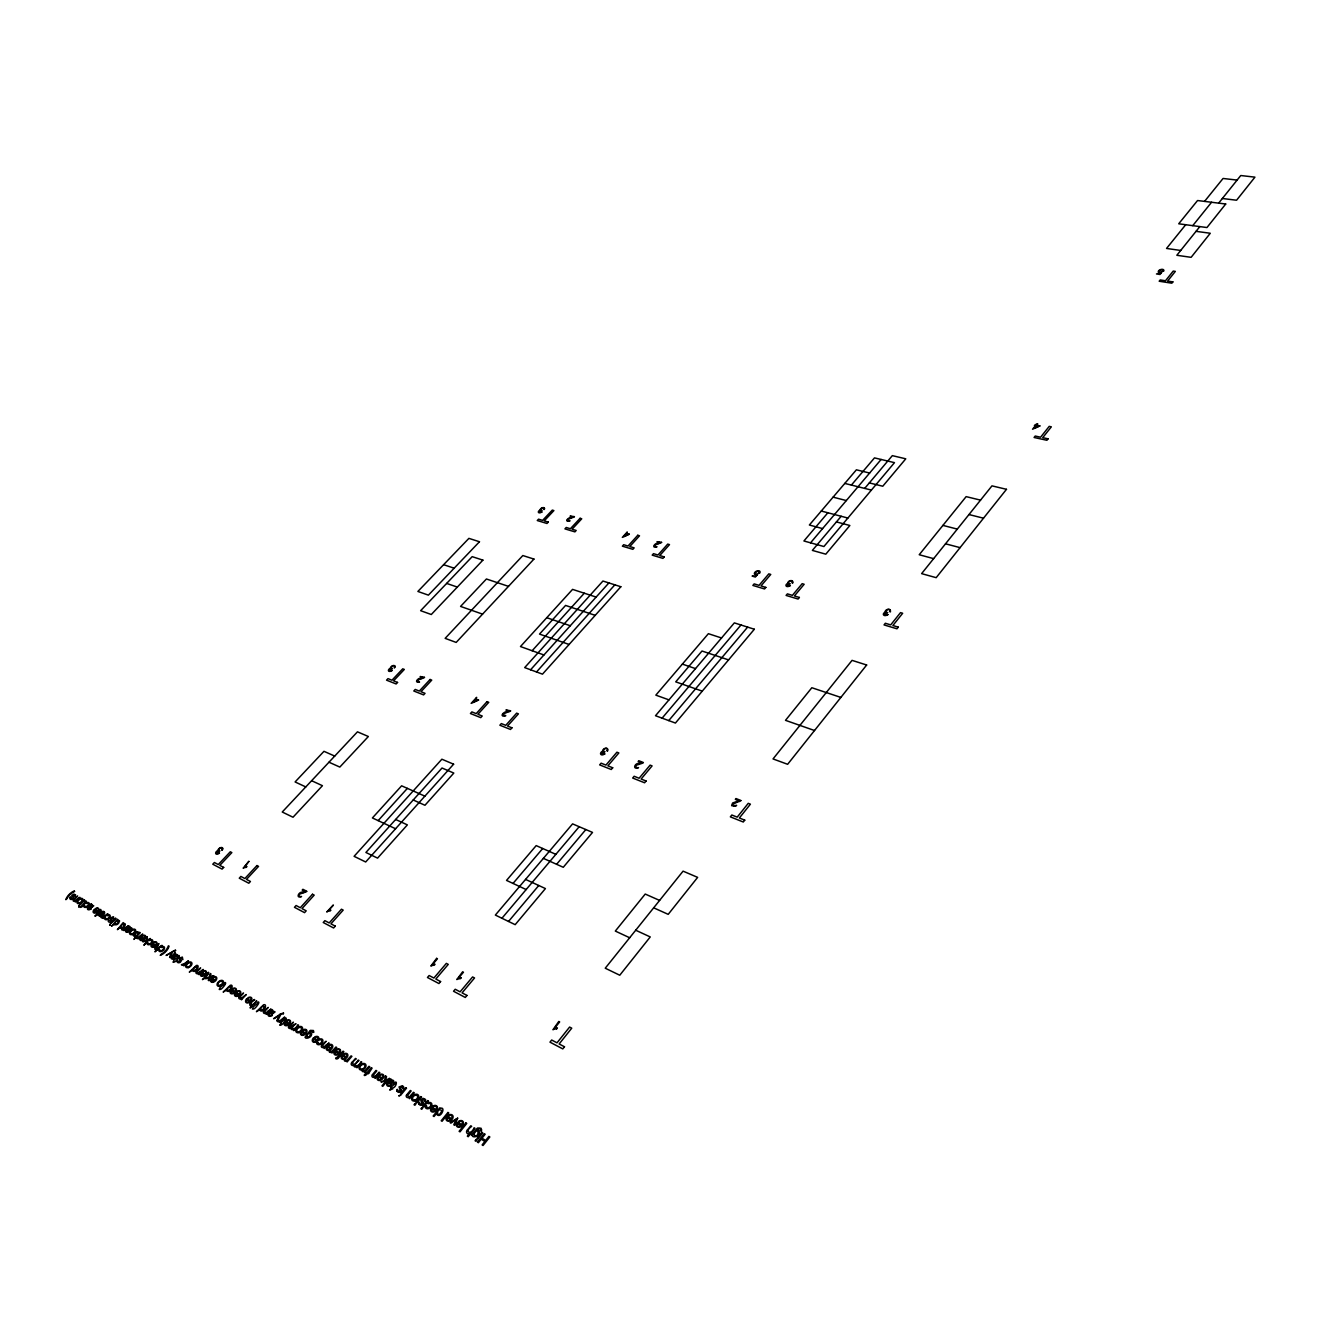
<?xml version="1.0" encoding="UTF-8"?>
<svg xmlns="http://www.w3.org/2000/svg" width="1321" height="1321" viewBox="0 0 1321 1321"><rect width="100%" height="100%" fill="white"/><g stroke="black" fill="none" stroke-linecap="round" stroke-linejoin="round"><path stroke-width="1.5" d="M289.712 1026.962L293.427 1022.157L289.431 1025.459M74.108 899.931L77.658 896.018L74.009 898.808A5.02 2.906 -38.3 0 0 73.497 899.386A2.345 1.354 -38.3 0 0 73.415 901.071A2.345 1.354 -38.3 0 0 75.413 900.905L75.314 902.012L79.887 897.322L76.8 899.535A2.625 1.519 -38.3 0 1 75.347 900.674M101.205 910.318L97.49 915.073L94.848 916.113L99.736 911.044M86.459 901.616L82.744 906.388L80.119 907.428L85.304 902.061M280.696 1014.693L277.559 1021.05L276.766 1020.588L279.425 1015.519L273.629 1018.739L280.102 1014.231M172.82 951.648L169.616 957.51L171.614 952.408L166.099 955.446L175.396 950.03M394.698 1082.642C398.083 1079.736 395.739 1088.24 392.816 1087.744L392.766 1088.867L389.662 1090.073L391.363 1088.042L390.554 1087.563L394.847 1083.88M284.659 1018.276C289.282 1016.163 282.43 1025.311 280.894 1025.063L279.689 1025.179L281.356 1023.28L280.613 1022.85L284.758 1019.416M257.347 1002.276C261.905 1000.113 255.003 1009.294 253.566 1008.947L252.377 1009.062L253.318 1006.784L257.43 1003.399M224.207 982.89C228.682 980.743 221.845 989.677 220.409 989.396L219.236 989.512L220.194 987.299L224.273 983.98M207.397 973.065L208.553 972.438M177.972 955.843C182.381 953.878 175.412 962.365 174.157 962.117L173.034 962.249L174.009 960.103L178.021 956.883M283.09 1014.264L283.602 1013.141M99.736 910.053L100.693 909.409M85.006 901.434L85.948 900.79M175.066 951.219L175.726 950.377M469.781 1133.154L467.353 1136.192L468.212 1136.704L474.982 1128.283L474.107 1127.771C471.597 1135.482 463.308 1132.279 471.663 1126.334L470.788 1125.822L467.684 1129.686M556.62 1028.811L557.379 1027.87A8.009 5.911 -36.5 0 0 554.671 1028.134L559.658 1021.926L558.783 1021.463L552.954 1029.736A6.489 4.789 -36.5 0 1 556.587 1028.91M1199.831 226.601L1176.829 255.283L1191.129 257.331L1210.284 233.256L1196.033 231.34M1218.639 203.137L1240.766 175.528L1254.95 177.146L1236.572 200.231L1222.354 198.497M1192.747 225.66L1211.572 202.262M1185.713 224.719L1166.542 248.447L1180.693 250.462M1204.554 201.386L1223.064 178.467L1237.117 180.085M409.361 1097.388L409.411 1098.659L414.266 1092.797L413.44 1092.302L410.798 1095.505M508.535 921.447L538.77 885.499M556.603 864.297L585.847 829.555M501.93 918.26L579.192 826.698M668.756 720.589L747.636 627.112M841.18 516.28L812.365 550.411L825.807 554.176L849.865 525.494L836.424 521.911M864.694 488.407L892.336 455.646L905.777 458.816L882.775 486.227L869.35 482.908M376.386 1075.327L379.028 1072.19L379.821 1072.652L374.999 1078.398L374.966 1077.16M662.102 718.145L740.982 624.998M810.549 542.815L881.107 459.477M513.027 883.435L542.716 848.495M827.871 512.763L803.911 540.983L823.924 546.531L894.482 462.647L874.485 457.892L851.401 485.071M352.195 1062.332L355.514 1058.435L356.29 1058.897C348.81 1063.488 354.54 1067.847 358.239 1060.036L359.015 1060.499C350.577 1066.592 358.602 1068.194 360.98 1061.638L361.772 1062.101L356.951 1067.781L356.918 1066.575A2.493 1.717 -40.1 0 1 354.144 1064.924M331.967 1051.797L331.934 1053.052L336.739 1047.47L335.963 1047.025L332.099 1051.153L329.623 1051.433M422.076 1103.96L420.326 1104.059L419.17 1102.143A2.89 2.064 -40.6 0 0 418.691 1103.233M325.61 1045.522L328.995 1042.946L324.19 1048.494L324.19 1047.305M400.131 1091.063L398.463 1091.196L397.291 1089.297A2.857 2.015 -40.4 0 0 396.812 1090.353M293.84 1029.472L293.823 1030.628L298.596 1025.179L297.852 1024.749C294.946 1031.09 288.259 1029.521 296.003 1023.659L289.893 1027.259M279.986 1021.232L279.903 1022.437L284.675 1017.038L280.118 1020.605L277.724 1020.885M266.198 1013.207L266.165 1014.346L270.921 1008.996L267.618 1011.506M250.957 1002.441L254.672 999.502C246.746 1004.571 253.814 1007.329 256.654 1000.658L250.098 1007.973L252.46 1005.347M536.524 671.96L614.843 584.84M530.58 669.78L608.882 582.941M378.153 820.622L407.38 788.373M532.148 650.725L584.295 593.212M207.463 974.138L202.443 979.604L205.878 977.821L208.586 972.454M198.563 973.445L198.497 974.518L203.203 969.416L199.966 971.81M173.233 955.777C174.389 953.068 178.467 955.149 175.643 956.206M157.282 949.37L154.97 951.83L162.037 945.357L156.307 948.742L158.949 943.541L156.01 946.678M123.976 929.505L123.844 930.578L128.451 925.724L123.53 929.142M179.739 961.705L178.302 961.721L177.575 960.185A2.592 1.602 -39 0 0 177.047 961.11A1.651 1.024 -39 0 0 177.047 961.589L177.08 961.671A3.451 2.13 -39 0 0 179.111 962.728A1.849 1.139 -39 0 0 181.126 960.367M110.799 921.183L108.784 919.779A2.51 1.486 -38.6 0 0 108.256 920.638L108.256 921.183A3.336 1.965 -38.5 0 0 110.155 922.157A1.783 1.057 -38.6 0 0 112.153 919.911L111.839 919.433A22.606 13.326 -38.9 0 0 111.542 919.003A11.493 6.803 -38.3 0 1 111.278 918.623L112.764 917.451A3.303 1.948 -38.5 0 1 113.078 917.616L113.672 919.317L113.556 916.84L110.485 917.798L110.997 920.308M72.209 898.511L70.277 897.157M604.275 752.293L604.952 751.632A2.147 1.437 -29 0 1 603.647 749.882A2.147 1.437 -29 0 1 606.62 748.479A2.147 1.437 -29 0 1 606.917 750.741L607.693 750.889M219.187 851.599L219.913 850.939A2.13 1.288 -36.3 0 1 219.104 849.139A2.13 1.288 -36.3 0 1 221.961 847.785A2.13 1.288 -36.3 0 1 221.796 850.08M1161.225 272.555L1156.486 273.959L1160.02 274.487L1161.968 271.895A1.849 1.04 -14.8 0 1 1159.475 271.482A1.849 1.04 -14.8 0 1 1161.357 269.913A1.849 1.04 -14.8 0 1 1162.992 270.987M756.983 574.718L755.298 576.171L752.111 576.072L755.348 577.046L757.858 573.941A1.915 1.222 -23.5 0 1 755.579 573.231A1.915 1.222 -23.5 0 1 757.775 571.415A1.915 1.222 -23.5 0 1 759.063 572.901M362.565 1070.819L365.075 1070.538L368.972 1066.311L369.764 1066.774L364.943 1072.487L364.959 1071.199A2.51 1.734 -40.2 0 1 362.136 1071.083M344.731 1060.334L347.241 1060.053L351.105 1055.875L351.898 1056.338L347.076 1061.968L347.109 1060.697A2.493 1.701 -40.1 0 1 344.319 1060.598M280.234 1014.132L283.404 1012.976M181.803 964.446L183.074 964.247M136.212 937.613L137.268 937.266M121.994 929.257L123.035 928.878M101.486 917.187L102.493 916.791M91.942 907.065L92.074 905.364L89.597 906.718A9.264 5.4 -38.6 0 1 90.852 907.015L91.479 907.131M130.102 929.456C132.595 927.557 128.187 927.028 127.724 929.092A9.445 5.647 -38.8 0 1 129.012 929.39L129.706 929.522M424.421 677.26L420.144 676.534L422.852 677.59A4.112 2.493 -30.9 0 1 421.828 677.987C417.931 677.277 413.407 683.419 419.55 682.049C419.896 682.28 414.084 680.678 421.003 678.878M571.085 518.113C561.97 521.663 572.852 519.929 569.301 521.217C563.621 522.01 568.707 516.907 571.828 517.32A3.864 2.279 -26.5 0 0 572.802 516.94L570.061 516.131L574.338 516.594M658.155 543.839C651.236 545.788 656.273 546.828 657.049 546.795C650.708 548.842 654.787 542.436 658.898 543.014A3.996 2.444 -25.2 0 0 659.922 542.617L656.966 541.742L661.524 542.27M639.067 763.538L640.289 763.208A4.491 3.055 -28.4 0 0 641.428 762.795L638.159 761.507L638.803 760.731L643.228 762.448M303.236 892.121L303.863 891.956A4.557 2.906 -36.3 0 0 304.969 891.543L302.195 890.09L302.922 889.297L306.67 891.229M639.513 763.422C634.476 762.514 632.198 770.358 638.538 767.6C637.217 768.558 632.462 765.602 639.463 764.215M506.95 712.448C496.564 716.246 509.576 714.711 504.556 716.23C498.876 716.494 504.341 711.045 507.776 711.507A4.26 2.708 -30.1 0 0 508.849 711.111L505.926 709.971L510.5 710.781M75.264 900.625L74.372 900.542M302.971 892.187C298.662 891.048 295.343 899.106 301.535 896.53C300.065 897.157 295.722 894.598 302.938 892.996M736.87 802.276L732.577 804.489L733.568 805.827L736.623 805.331L735.698 806.107L731.636 805.678L732.61 802.986L737.696 801.203A4.657 3.319 -26.6 0 0 738.885 800.774L735.335 799.37L735.995 798.561L740.784 800.427M265.95 1012.728L264.629 1011.605L268.196 1007.411L264.365 1010.499A5.499 3.583 -39.5 0 0 263.771 1011.226M324.008 1046.777L322.489 1045.621L326.105 1041.262L322.142 1044.515A5.631 3.814 -39.9 0 0 321.597 1045.208A2.625 1.767 -39.9 0 0 321.763 1047.272A2.625 1.767 -39.9 0 0 324.14 1047.14M103.021 917.055L107.876 913.686L103.286 918.475L103.434 917.435A2.229 1.304 -38.5 0 1 101.106 917.418M137.747 937.497L142.701 934.046L138.078 938.95L138.21 937.877A2.262 1.371 -38.7 0 1 135.815 937.844M183.322 964.33L188.441 960.78L183.768 965.849L183.883 964.726A2.312 1.437 -39 0 1 181.39 964.693M175.181 956.239L174.719 956.123A9.66 5.945 -39.1 0 0 173.249 955.76M1162.744 270.987L1163.702 271.069A2.725 1.536 -14.8 0 0 1163.107 269.501A2.725 1.536 -14.8 0 0 1160.201 269.732A2.807 1.585 -14.8 0 0 1158.335 271.895A2.807 1.585 -14.8 0 0 1161.242 272.704M792.864 582.875L791.956 582.726A2.048 1.321 -22.8 0 0 791.56 580.794A2.048 1.321 -22.8 0 0 788.736 582.132A2.048 1.321 -22.8 0 0 790.189 583.667L789.562 584.229A2.246 1.453 -22.9 0 0 788.29 584.146L787.217 585.847L790.387 585.682M890.552 611.706L889.578 611.54A2.147 1.437 -20.7 0 0 889.066 609.509A2.147 1.437 -20.7 0 0 886.127 610.896A2.147 1.437 -20.7 0 0 887.745 612.531M758.832 572.885L759.724 573.066A2.824 1.8 -23.5 0 0 759.542 571.052A2.824 1.8 -23.5 0 0 756.718 571.085A2.923 1.866 -23.5 0 0 754.374 573.661A2.923 1.866 -23.5 0 0 756.966 574.899M869.631 473.05L856.388 469.814L809.36 525.015L822.587 528.598M980.529 500.131L966.146 496.63L919.218 554.737L933.617 558.634M844.796 483.42L871.398 490.091M968.97 514.546L983.501 518.195M833.089 497.158L846.332 500.56M942.913 525.395L957.296 529.11M821.282 511.029L847.884 518.047M945.522 543.806L960.07 547.637M596.134 597.075L572.571 589.381L520.474 646.547L543.938 654.968M721.53 637.977L708.386 633.684L655.843 695.143L668.971 699.866M443.608 564.678L454.16 568.195M508.486 586.359L486.425 578.994L460.567 606.422L482.561 614.133M595.21 615.338L565.57 605.431L539.513 634.097L569.103 644.466M728.548 659.889L701.996 651.022L675.725 681.851L702.26 691.147M840.866 697.422L811.837 687.729L785.5 720.341L814.529 730.513M128.599 930.133L128.781 930.199A5.548 3.319 -38.5 0 0 129.194 930.314L132.001 928.234L129.508 927.193A2.477 1.486 -38.6 0 0 129.871 926.549L129.21 926.17A4.524 2.708 -38.6 0 1 128.269 927.458L126.189 929.67A5.02 3.005 -38.7 0 0 125.71 930.232A3.005 1.8 -38.7 0 0 126.304 932.164A3.005 1.8 -38.7 0 0 129.095 931.404M317.205 1041.939L318.064 1042.236M446.647 583.42L457.33 587.085M546.762 617.7L570.276 625.741M682.379 664.116L695.507 668.608M425.824 1105.743L426.766 1106.073M334.725 756.091L323.975 751.319L295.095 781.949L305.795 786.936M424.883 796.15L401.617 785.813L372.406 817.947L395.573 828.746M555.86 854.34L536.194 845.605L506.537 880.413L526.154 889.545M659.608 900.427L645.226 894.053L615.322 931.074L629.671 937.761M328.979 762.217L339.827 767.072L368.361 736.507L357.463 731.834L282.248 812.019L293.014 817.237L322.44 785.698L311.624 780.711M413.209 799.981L424.966 805.265L453.813 773.066L442.023 768.013L365.9 852.474L377.575 858.122L407.363 824.882L395.639 819.466M543.377 858.369L563.274 867.286L592.518 832.412L572.587 823.875L495.358 915.073L515.173 924.667L545.424 888.571L525.56 879.406M653.664 907.824L668.211 914.347L697.637 877.375L683.073 871.15L605.249 968.21L619.764 975.228L650.246 936.936L635.715 930.232M336.525 1057.857L343.08 1051.186L343.856 1051.632L339.035 1057.246C338.275 1059.541 334.296 1059.409 336.145 1057.609M888.075 614.645L884.723 614.793L885.764 613.01A2.345 1.569 -20.8 0 1 886.985 613.06M326.898 911.837L333.387 905.034L328.533 910.433A7.299 4.739 -36.7 0 1 330.861 910.186L330.151 910.978A5.911 3.831 -36.7 0 0 326.898 911.787M542.056 512.02L539.381 512.234L540.454 510.732A2.031 1.189 -26.9 0 1 541.428 510.748M91.099 903.894L91.727 904.258A2.444 1.42 -38.4 0 1 91.281 904.902L93.774 905.81L91.099 907.907A5.449 3.17 -38.3 0 1 90.621 907.791L90.472 907.758A11.823 6.886 -38.6 0 0 89.002 907.329M174.702 952.755L175.396 953.151A2.543 1.569 -38.9 0 1 174.933 953.845L177.641 954.852L174.933 957.065A5.664 3.484 -38.8 0 1 174.355 956.949L174.058 956.833A12.302 7.579 -39.2 0 0 172.638 956.421M94.683 909.376L97.325 910.912A2.18 1.271 -38.4 0 0 98.15 908.716A2.18 1.271 -38.4 0 0 95.839 908.898M100.396 912.712L103.055 914.281M141.364 936.738L144.138 938.372A2.229 1.338 -38.7 0 0 144.93 936.077A2.229 1.338 -38.7 0 0 142.536 936.259M152.592 943.326L155.399 944.977A2.229 1.354 -38.8 0 0 156.192 942.666A2.229 1.354 -38.8 0 0 153.781 942.847M201.882 972.223L204.838 973.957M212.136 978.234L215.125 980A2.295 1.453 -39.2 0 0 215.868 977.573A2.295 1.453 -39.2 0 0 213.358 977.755M231.654 989.693L234.709 991.477A2.312 1.486 -39.3 0 0 235.452 989.033A2.312 1.486 -39.3 0 0 232.909 989.198M236.046 992.269L239.118 994.069M247.126 998.759L250.23 1000.575A2.328 1.503 -39.4 0 0 250.957 998.098A2.328 1.503 -39.4 0 0 248.381 998.263M285.699 1021.381L288.919 1023.263A2.378 1.569 -39.6 0 0 286.971 1020.869M302.014 1030.941L305.3 1032.873A2.394 1.602 -39.7 0 0 303.302 1030.43M313.853 1037.877L317.156 1039.825A2.394 1.618 -39.8 0 0 315.141 1037.365M327.74 1046.034L331.092 1047.999A2.411 1.635 -39.9 0 0 329.045 1045.505M335.468 1050.558L338.853 1052.556M342.783 1054.852L346.201 1056.85A2.427 1.668 -40 0 0 344.104 1054.34M378.599 1075.855L382.132 1077.919A2.477 1.717 -40.2 0 0 379.936 1075.327M432.05 1107.196L435.765 1109.376A2.526 1.816 -40.6 0 0 433.42 1106.651M447.588 1116.311L451.353 1118.524A2.543 1.849 -40.7 0 0 448.975 1115.766M457.892 1122.355L461.69 1124.584M152.609 944.399L154.722 945.638M231.736 990.849L234.015 992.187A2.081 1.338 -39.3 0 1 230.96 992.021A2.609 1.668 -39.3 0 1 231.753 990.866M247.209 999.931L249.52 1001.285A2.097 1.354 -39.4 0 1 246.449 1001.12A2.625 1.701 -39.4 0 1 247.225 999.947M327.872 1047.272L330.382 1048.742A2.163 1.47 -39.9 0 1 327.113 1048.527A2.725 1.849 -39.9 0 1 327.889 1047.289M342.932 1056.106L345.475 1057.609A2.18 1.486 -40 0 1 342.172 1057.394A2.741 1.882 -40 0 1 342.948 1056.123M66.05 899.535L66.958 898.693A10.155 5.862 -38.3 0 1 67.239 898.148A10.403 6.011 -38.3 0 1 69.633 894.978A11.559 6.671 -38.3 0 1 74.719 891.378M160.369 955.215L161.179 954.241A10.667 6.506 -38.8 0 0 165.208 951.054M604.935 753.977L601.765 754.027L603.003 752.144A2.361 1.585 -29.1 0 1 604.143 752.243M392.188 670.573L389.431 670.672L390.702 669.004A2.163 1.288 -31.2 0 1 391.677 669.07L392.436 668.525A1.982 1.189 -31.2 0 1 391.478 667.022A1.982 1.189 -31.2 0 1 394.186 665.751A1.982 1.189 -31.2 0 1 394.219 667.716M344.253 1054.587L343.559 1053.993A3.798 2.592 -40 0 1 347.902 1055.297A3.798 2.592 -40 0 1 343.163 1059.409A3.798 2.592 -40 0 1 342.255 1054.918M315.29 1037.612L314.613 1037.035A3.748 2.51 -39.8 0 1 318.856 1038.306A3.748 2.51 -39.8 0 1 314.15 1042.335A3.748 2.51 -39.8 0 1 313.325 1037.959M287.119 1021.1L286.459 1020.539A3.699 2.444 -39.6 0 1 290.603 1021.777A3.699 2.444 -39.6 0 1 285.947 1025.74A3.699 2.444 -39.6 0 1 285.187 1021.447M237.433 991.988L236.806 991.46A3.616 2.312 -39.3 0 1 240.785 992.616A3.616 2.312 -39.3 0 1 236.195 996.447A3.616 2.312 -39.3 0 1 235.551 992.335M391.28 1085.515L390.587 1084.921A2.163 1.519 -40.3 0 1 388.011 1083.385M480.349 1130.462L481.075 1131.106L481.686 1130.049L481.026 1128.233L477.492 1128.002L471.399 1135.152L472.208 1135.631C473.166 1138.966 482.429 1134.855 478.516 1130.347A2.89 2.13 -40.8 0 0 476.551 1130.363L476.831 1130.016A7.513 5.548 -40.8 0 1 477.723 1129.009M272.209 1015.568L271.614 1015.04A2.048 1.338 -39.6 0 1 269.302 1013.669M101.651 912.448L101.123 911.985A3.402 1.998 -38.5 0 1 104.64 912.943A3.402 1.998 -38.5 0 1 100.264 916.46A3.402 1.998 -38.5 0 1 99.934 912.794M95.938 909.112L95.426 908.633A3.385 1.982 -38.4 0 1 98.91 909.591A3.385 1.982 -38.4 0 1 94.534 913.092A3.385 1.982 -38.4 0 1 94.237 909.442M174.818 958.352L174.273 957.874A1.965 1.205 -38.9 0 1 172.192 956.619M129.194 931.553L128.682 931.09A1.915 1.156 -38.7 0 1 126.7 929.901M219.468 853.316L216.694 853.333L218.114 851.418A2.345 1.42 -36.4 0 1 219.088 851.533M90.984 909.112L90.489 908.666A1.882 1.106 -38.4 0 1 88.59 907.527M421.68 1102.474L422.076 1102.969M397.043 1090.964A3.798 2.675 -40.4 0 0 399.404 1092.368A2.031 1.437 -40.4 0 0 401.485 1089.627L401.006 1088.999A25.743 18.114 -41 0 0 400.577 1088.454A13.078 9.247 -40 0 1 400.18 1087.959L401.815 1086.539A3.748 2.642 -40.4 0 1 402.228 1086.77L403.268 1088.95L403.78 1087.084L402.542 1085.763L399.025 1086.952L400.147 1090.089M421.399 1102.11L420.772 1100.013L423.133 1098.329L425.56 1099.468L425.23 1101.813L424.157 1099.6A3.781 2.708 -40.5 0 0 423.727 1099.369L422.093 1100.789A13.193 9.462 -40.1 0 0 422.489 1101.301A25.991 18.511 -41.2 0 1 422.935 1101.863L423.364 1102.54M181.076 960.4L180.779 959.855A23.365 14.399 -39.4 0 0 180.449 959.409A11.872 7.348 -38.7 0 1 180.168 958.996L181.571 957.725A3.402 2.097 -39 0 1 182.017 957.94L182.711 959.756L182.381 957.081L179.26 958.171L179.937 960.796M71.978 896.976L71.829 895.423L73.86 894.102L75.594 894.895L75.115 896.579L74.488 895.044A3.236 1.866 -38.3 0 0 74.191 894.878L72.721 896.018A11.278 6.506 -38.1 0 0 72.969 896.398A22.176 12.748 -38.6 0 1 73.249 896.794L73.497 897.306A1.75 1.007 -38.3 0 1 71.565 899.452A3.269 1.882 -38.3 0 1 69.864 898.462L69.765 897.999A2.46 1.42 -38.3 0 1 70.294 897.157M418.757 1103.811L418.79 1103.927A1.833 1.304 -40.6 0 1 418.707 1103.233M396.894 1091.047L396.861 1090.931A1.816 1.288 -40.4 0 1 396.828 1090.353M788.059 583.75A2.625 1.701 -22.8 0 1 790.354 580.646A2.625 1.701 -22.8 0 1 792.484 582.809M790.008 585.533A2.411 1.552 -22.9 0 1 786.144 586.012A2.411 1.552 -22.9 0 1 788.373 583.221M661.656 542.419A5.499 3.369 -25.2 0 1 658.205 543.658M540.306 510.385A2.378 1.387 -26.9 0 1 542.617 507.66A2.378 1.387 -26.9 0 1 544.169 509.51M541.759 511.904A2.18 1.271 -26.9 0 1 538.423 512.383A2.18 1.271 -26.9 0 1 540.619 509.939M542.122 510.286A1.849 1.073 -26.9 0 1 541.065 508.981A1.849 1.073 -26.9 0 1 543.625 507.776A1.849 1.073 -26.9 0 1 543.823 509.477M574.453 516.742A5.301 3.121 -26.4 0 1 571.151 517.948M65.852 899.584A10.155 5.862 -38.3 0 1 74.29 890.866M86.377 903.498A2.18 1.271 -38.4 0 1 88.391 904.125A2.18 1.271 -38.4 0 1 86.327 906.454A2.18 1.271 -38.4 0 1 84.643 905.463M85.832 903.135A3.203 1.866 -38.4 0 1 89.267 903.713A3.203 1.866 -38.4 0 1 85.948 907.312A3.203 1.866 -38.4 0 1 83.966 905.166M91.182 903.894A4.442 2.592 -38.3 0 1 90.158 905.149L88.111 907.296A4.921 2.873 -38.4 0 0 87.615 907.841A2.956 1.717 -38.4 0 0 88.16 909.707A2.956 1.717 -38.4 0 0 90.885 908.964M100.363 910.648A1.651 0.974 -38.4 0 1 100.099 911.127M101.552 912.25A2.18 1.288 -38.5 0 1 103.864 912.068A2.18 1.288 -38.5 0 1 103.071 914.297M107.265 915.75A2.196 1.304 -38.5 0 1 109.329 916.378A2.196 1.304 -38.5 0 1 107.265 918.755A2.196 1.304 -38.5 0 1 105.531 917.748M106.704 915.37A3.236 1.915 -38.5 0 1 110.204 915.965A3.236 1.915 -38.5 0 1 106.885 919.614A3.236 1.915 -38.5 0 1 104.838 917.435M124.025 929.604A2.246 1.338 -38.6 0 1 121.615 929.489M127.13 929.703A12.038 7.199 -38.9 0 1 128.467 930.116M140.604 938.917A1.998 1.205 -38.7 0 0 143.444 939.016L141.38 937.811A2.51 1.519 -38.7 0 0 140.703 938.884M142.057 935.862A3.468 2.097 -38.7 0 1 145.739 937.002A3.468 2.097 -38.7 0 1 141.297 940.618A3.468 2.097 -38.7 0 1 140.885 936.804M149.735 940.618A2.246 1.371 -38.8 0 1 151.865 941.295A2.246 1.371 -38.8 0 1 149.785 943.739A2.246 1.371 -38.8 0 1 147.985 942.682M149.141 940.238A3.303 1.998 -38.8 0 1 152.774 940.866A3.303 1.998 -38.8 0 1 149.405 944.631A3.303 1.998 -38.8 0 1 147.242 942.352M154.706 945.638A1.998 1.222 -38.8 0 1 151.849 945.522A2.51 1.536 -38.8 0 1 152.642 944.416M153.286 942.434A3.484 2.114 -38.8 0 1 157.017 943.607A3.484 2.114 -38.8 0 1 152.559 947.24A3.484 2.114 -38.8 0 1 152.113 943.392M157.265 949.749A2.89 1.767 -38.8 0 1 154.92 949.254A2.89 1.767 -38.8 0 1 155.895 946.612M161.476 947.504A2.262 1.387 -38.8 0 1 163.622 948.181A2.262 1.387 -38.8 0 1 161.542 950.641A2.262 1.387 -38.8 0 1 159.725 949.568M160.865 947.107A3.319 2.031 -38.8 0 1 164.531 947.751A3.319 2.031 -38.8 0 1 161.179 951.549A3.319 2.031 -38.8 0 1 158.982 949.254M169.121 946.117A10.551 6.44 -38.8 0 1 160.386 955.364M168.295 945.919A12.038 7.332 -38.8 0 1 165.257 951.07M173.348 951.037A2.114 1.304 -38.8 0 1 173.91 950.79M174.785 952.771A4.623 2.84 -38.9 0 1 173.745 954.092L171.78 956.255A5.119 3.154 -39 0 0 171.169 956.965A3.071 1.882 -38.9 0 0 171.846 958.963A3.071 1.882 -38.9 0 0 174.702 958.204M178.649 956.47A1.717 1.057 -38.9 0 1 178.401 956.982M198.53 973.296A2.477 1.552 -39.1 0 1 196.35 973.445A2.477 1.552 -39.1 0 1 196.218 971.562A5.317 3.336 -39.1 0 1 196.846 970.952L200.643 967.93L197.11 971.942L198.431 972.95A2.791 1.75 -39.1 0 0 199.9 971.794M203.104 971.744A2.279 1.437 -39.1 0 1 205.597 971.562A2.279 1.437 -39.1 0 1 204.854 973.99M202.575 971.315A3.567 2.229 -39.1 0 1 206.489 972.537A3.567 2.229 -39.1 0 1 201.948 976.302A3.567 2.229 -39.1 0 1 201.386 972.289M208.107 973.726A1.734 1.09 -39.1 0 1 207.859 974.238M211.426 980.545A2.064 1.304 -39.2 0 0 214.415 980.677L212.186 979.373A2.592 1.635 -39.2 0 0 211.525 980.512M212.83 977.309A3.583 2.262 -39.2 0 1 216.776 978.564A3.583 2.262 -39.2 0 1 212.219 982.345A3.583 2.262 -39.2 0 1 211.641 978.316M224.933 983.518A1.75 1.106 -39.2 0 1 224.669 984.079M232.364 988.752A3.616 2.312 -39.3 0 1 236.376 990.04A3.616 2.312 -39.3 0 1 231.786 993.854A3.616 2.312 -39.3 0 1 231.158 989.759M235.369 994.614A2.081 1.338 -39.3 0 0 238.407 994.763L236.129 993.425A2.609 1.684 -39.3 0 0 235.452 994.581M237.301 991.774A2.328 1.486 -39.3 0 1 239.844 991.609A2.328 1.486 -39.3 0 1 239.151 994.086M239.051 996.744A2.526 1.618 -39.4 0 0 239.217 998.693A2.526 1.618 -39.4 0 0 241.462 998.544L241.462 999.815L246.201 994.548L242.915 997.008A2.84 1.833 -39.4 0 1 241.38 998.28L239.976 997.124L243.543 992.996L239.745 996.034A5.433 3.501 -39.4 0 0 239.151 996.744M247.836 997.817A3.633 2.345 -39.4 0 1 251.898 999.122A3.633 2.345 -39.4 0 1 247.291 1002.986A3.633 2.345 -39.4 0 1 246.614 998.825M252.46 1005.76A3.022 1.948 -39.4 0 1 249.917 1005.198A3.022 1.948 -39.4 0 1 250.841 1002.342M258.107 1002.936A1.783 1.156 -39.4 0 1 257.843 1003.498M266.148 1013.058A2.559 1.668 -39.5 0 1 263.87 1013.19A2.559 1.668 -39.5 0 1 263.672 1011.209M267.552 1011.473A2.873 1.866 -39.5 0 1 266.066 1012.778M268.229 1014.016A5.35 3.501 -39.6 0 1 268.741 1013.389L270.871 1010.961A4.838 3.154 -39.5 0 0 271.895 1009.525L272.572 1009.954A2.659 1.734 -39.5 0 1 272.126 1010.697L275.082 1011.903L272.126 1014.165A5.928 3.88 -39.4 0 1 271.664 1014.033L271.317 1013.917A12.863 8.421 -39.8 0 0 269.765 1013.455M272.093 1015.403A3.203 2.097 -39.5 0 1 269.055 1016.196A3.203 2.097 -39.5 0 1 268.163 1014.033M281.241 1014.049A2.213 1.453 -39.5 0 1 281.951 1013.752M280.035 1021.331A2.411 1.585 -39.6 0 1 277.311 1021.15M285.452 1018.937A1.8 1.189 -39.6 0 1 285.187 1019.515M293.79 1029.34A2.427 1.618 -39.7 0 1 291.231 1027.92M291.38 1028.019A2.642 1.75 -39.7 0 1 288.721 1027.986A2.642 1.75 -39.7 0 1 289.249 1025.344M301.37 1033.402A2.147 1.437 -39.8 0 0 304.557 1033.6L302.129 1032.163A2.692 1.8 -39.8 0 0 301.469 1033.369M302.724 1029.967A3.732 2.493 -39.7 0 1 306.984 1031.354A3.732 2.493 -39.7 0 1 302.294 1035.367A3.732 2.493 -39.7 0 1 301.502 1031.024M310.402 1031.272A7.001 4.69 -39.7 0 0 309.56 1032.18L309.263 1032.494A2.692 1.8 -39.7 0 1 311.029 1032.428C314.002 1036.671 305.58 1039.974 305.035 1037.233L310.27 1030.38L313.407 1030.512L313.837 1032.229L312.664 1032.51A1.915 1.271 -39.7 0 0 310.485 1031.387M313.209 1040.37A2.163 1.453 -39.8 0 0 316.429 1040.552L313.969 1039.115A2.708 1.816 -39.8 0 0 313.308 1040.337M319.418 1040.04A2.427 1.635 -39.8 0 1 321.911 1040.849A2.427 1.635 -39.8 0 1 319.781 1043.607A2.427 1.635 -39.8 0 1 317.634 1042.352M318.724 1039.577A3.567 2.411 -39.8 0 1 322.885 1040.387A3.567 2.411 -39.8 0 1 319.434 1044.63A3.567 2.411 -39.8 0 1 316.776 1041.955M325.544 1045.505A2.939 1.998 -39.9 0 1 324.025 1046.859M328.45 1045.027A3.765 2.559 -39.9 0 1 332.793 1046.463A3.765 2.559 -39.9 0 1 328.07 1050.525A3.765 2.559 -39.9 0 1 327.195 1046.1M332.017 1051.912A2.477 1.684 -40 0 1 329.21 1051.698M334.857 1053.085A2.18 1.486 -40 0 0 338.126 1053.299L335.617 1051.813A2.741 1.866 -40 0 0 334.956 1053.052M336.789 1050.046A2.427 1.651 -39.9 0 1 338.886 1052.573M336.178 1049.568A3.781 2.576 -40 0 1 340.57 1051.004A3.781 2.576 -40 0 1 335.831 1055.099A3.781 2.576 -40 0 1 334.94 1050.641M354.325 1065.023A2.725 1.866 -40.1 0 1 351.535 1064.957A2.725 1.866 -40.1 0 1 351.997 1062.2M374.9 1076.995A2.675 1.866 -40.2 0 1 372.126 1074.964A5.763 4.013 -40.3 0 1 372.77 1074.254L376.006 1070.423L376.799 1070.885L373.183 1075.36L374.751 1076.598A3.005 2.097 -40.2 0 0 376.32 1075.294M378.021 1078.464A2.213 1.552 -40.3 0 0 381.389 1078.696L378.764 1077.143A2.791 1.948 -40.3 0 0 378.12 1078.415M379.309 1074.815A3.847 2.692 -40.2 0 1 383.85 1076.334A3.847 2.692 -40.2 0 1 379.061 1080.528A3.847 2.692 -40.2 0 1 378.054 1075.921M391.132 1085.334A3.369 2.378 -40.3 0 1 387.879 1086.143A3.369 2.378 -40.3 0 1 386.789 1083.765A5.631 3.963 -40.4 0 1 387.367 1083.071L389.53 1080.446A5.086 3.567 -40.2 0 0 390.57 1078.894L391.33 1079.373A2.791 1.965 -40.2 0 1 390.884 1080.182C395.689 1078.828 393.708 1085.301 391.198 1083.996A6.225 4.376 -40.1 0 1 390.587 1083.831L390.207 1083.699A13.54 9.511 -40.7 0 0 388.49 1083.154M395.54 1083.385A1.882 1.321 -40.3 0 1 395.293 1084.013M409.295 1097.223A2.725 1.932 -40.5 0 1 406.422 1095.126M410.715 1095.489A3.055 2.163 -40.4 0 1 409.163 1096.909L407.495 1095.571L411.145 1090.964L410.319 1090.486L407.132 1094.333A5.845 4.145 -40.5 0 0 406.538 1095.126M418.939 1103.844A3.831 2.741 -40.5 0 0 421.349 1105.281A2.048 1.47 -40.6 0 0 423.43 1102.49M428.12 1103.712A2.543 1.833 -40.6 0 1 430.828 1104.637A2.543 1.833 -40.6 0 1 428.681 1107.592A2.543 1.833 -40.6 0 1 426.303 1106.189M427.327 1103.2A3.732 2.692 -40.6 0 1 431.868 1104.141A3.732 2.692 -40.6 0 1 428.384 1108.682A3.732 2.692 -40.6 0 1 425.362 1105.76M432.76 1106.123A3.93 2.84 -40.6 0 1 437.515 1107.741A3.93 2.84 -40.6 0 1 432.644 1112.067A3.93 2.84 -40.6 0 1 431.488 1107.262M447.059 1119.036A2.279 1.651 -40.7 0 0 450.593 1119.316L447.802 1117.682A2.873 2.081 -40.7 0 0 447.159 1119.003M448.298 1115.238A3.963 2.873 -40.7 0 1 453.12 1116.872A3.963 2.873 -40.7 0 1 448.232 1121.232A3.963 2.873 -40.7 0 1 447.026 1116.377M459.295 1121.81A2.559 1.866 -40.7 0 1 461.723 1124.6M458.602 1121.265A3.98 2.906 -40.8 0 1 463.456 1122.916A3.98 2.906 -40.8 0 1 458.569 1127.308A3.98 2.906 -40.8 0 1 457.314 1122.421M469.83 1133.649A3.303 2.427 -40.9 0 1 466.808 1132.906A3.303 2.427 -40.9 0 1 467.551 1129.571M477.822 1129.158A2.048 1.503 -40.8 0 1 480.431 1130.462M885.483 612.597A2.741 1.833 -20.7 0 1 887.762 609.344A2.741 1.833 -20.7 0 1 890.156 611.64M887.679 614.496A2.51 1.684 -20.8 0 1 883.584 614.975A2.51 1.684 -20.8 0 1 885.797 612.052M218.015 850.955A2.741 1.651 -36.3 0 1 220.954 847.537A2.741 1.651 -36.3 0 1 222.143 850.146M219.187 853.135A2.51 1.519 -36.4 0 1 215.686 853.432A2.51 1.519 -36.4 0 1 218.46 850.377M424.536 677.442A5.647 3.435 -30.9 0 1 421.085 678.68M390.57 668.608A2.526 1.519 -31.2 0 1 393.163 665.569A2.526 1.519 -31.2 0 1 394.566 667.765M391.891 670.424A2.312 1.387 -31.2 0 1 388.473 670.82A2.312 1.387 -31.2 0 1 390.95 668.096M510.633 710.962A5.845 3.732 -30.1 0 1 507.016 712.234M740.949 800.642A6.407 4.557 -26.6 0 1 736.92 802.029M602.805 751.682A2.758 1.849 -29 0 1 605.414 748.247A2.758 1.849 -29 0 1 607.33 750.807M604.589 753.812A2.526 1.701 -29.1 0 1 600.675 754.192A2.526 1.701 -29.1 0 1 603.169 751.104M643.377 762.646A6.159 4.194 -28.4 0 1 639.529 763.984M306.769 891.444A6.258 3.98 -36.3 0 1 303.037 892.748M441.941 1110.631C436.772 1121.562 435.501 1106.271 441.941 1110.631M125.363 924.37C124.124 930.826 119.006 926.285 117.404 929.67L123.167 922.619L125.363 924.37M192.239 970.357C195.293 974.782 201.023 964.347 196.4 965.436L189.299 972.091L192.239 970.324M259.444 1009.855C262.912 1014.759 268.444 1003.25 263.639 1004.753L256.423 1011.704L259.444 1009.855M119.517 920.952C117.883 927.705 113.144 922.685 111.575 926.219L117.321 919.218L119.517 921.018M197.225 967.253C193.543 975.476 191.446 965.486 197.225 967.253M274.008 1012.068L271.928 1013.141A10.089 6.605 -39.8 0 0 270.392 1012.745L272.44 1011.275L274.008 1012.068M393.014 1081.75L390.818 1082.84A10.618 7.464 -40.6 0 0 389.134 1082.394L391.264 1080.809L393.014 1081.8M226.139 990.255C229.524 995.027 235.022 983.666 230.316 985.268L223.166 992.071L226.139 990.255M436.409 1113.801C440.19 1120.043 446.267 1106.651 440.686 1108.236L439.893 1107.774L433.172 1116.014L434.015 1116.509L436.409 1113.669M473.678 1134.59C479.407 1140.221 479.556 1123.643 473.678 1134.59M264.58 1006.751C260.782 1015.337 258.635 1004.604 264.58 1006.751M133.388 935.648L135.584 936.622L133.916 939.413L140.323 932.659L136.889 931.685L133.404 935.532M124.455 924.667C120.954 932.279 118.873 923.181 124.455 924.667M134.346 935.4C140.175 936.804 137.863 927.92 134.346 935.4M118.593 921.232C115.175 928.861 112.879 919.961 118.593 921.232M306.406 1036.374C311.607 1039.825 311.145 1027.391 306.406 1036.374M231.192 987.2C227.229 995.869 225.462 985.07 231.192 987.2M385.534 1076.004L384.494 1080.793L380.877 1081.866L385.798 1081.255L381.984 1085.812L382.793 1086.291L389.48 1078.299L385.633 1080.446L386.525 1076.582L385.534 1076.004M209.989 977.49L209.081 980.743L208.239 980.248L208.982 977.936L205.564 978.679L209.147 977.061L210.155 973.478L210.98 973.957L210.171 976.599L213.903 975.674L209.989 977.49M147.192 936.672L145.855 940.701L142.701 941.675L146.912 941.047L143.89 945.291L150.297 938.488L146.846 940.37L147.192 936.672M457.66 1118.16L454.705 1125.327L453.797 1124.798L456.29 1119.135L450.94 1123.114L450.065 1122.586L457.66 1118.16M484.906 1141.41L482.132 1144.911L483.073 1145.472L489.843 1136.968L488.886 1136.407L485.699 1140.419L481.967 1138.223L485.154 1134.227L484.213 1133.666L477.442 1142.153L478.384 1142.698L481.174 1139.214L484.906 1141.41M866.659 665.008L787.63 764.298L773.033 758.931L852.062 660.368L866.659 665.008M1006.486 489.315L936.176 577.673L921.612 573.628L991.972 485.864L1006.486 489.315M564.496 1046.777L562.796 1048.907L549.982 1042.153L551.683 1040.023L557.016 1042.83L569.599 1027.061L571.745 1028.167L559.146 1043.97L564.496 1046.777M744.763 820.143L743.277 822.009L730.348 816.857L731.834 815.007L737.217 817.138L748.247 803.333L750.411 804.175L739.364 817.996L744.763 820.143M898.28 627.145L896.959 628.796L884.03 624.916L885.334 623.264L890.717 624.883L900.509 612.63L902.672 613.258L892.88 625.527L898.28 627.145M1048.081 438.82L1046.909 440.273L1034.062 437.482L1035.235 436.046L1040.585 437.201L1049.221 426.369L1051.351 426.832L1042.715 437.664L1048.081 438.82M1172.899 281.885L1171.859 283.206L1159.161 281.241L1160.185 279.953L1165.485 280.762L1173.213 271.069L1175.343 271.383L1167.599 281.076L1172.899 281.885M476.055 1139.561L475.098 1140.766L475.973 1141.278L476.931 1140.073L476.055 1139.561M481.851 1132.295L476.964 1138.421L477.839 1138.933L482.726 1132.807L481.851 1132.295M1225.723 204.012L1206.948 227.542L1178.712 223.794L1197.553 200.528L1225.723 204.012M1039.875 425.923L1032.543 429.226L1035.383 425.692L1034.409 425.478L1036.919 423.777L1037.811 423.958L1036.754 425.263L1039.875 425.923M1036.258 425.874L1034.293 428.334L1038.521 426.353L1036.258 425.874M465.867 1122.949L459.114 1131.337L459.989 1131.849L466.742 1123.461L465.867 1122.949M447.935 1112.48L441.197 1120.753L442.056 1121.265L448.793 1112.976L447.935 1112.48M421.861 1107.625L420.904 1108.781L421.746 1109.277L422.687 1108.121L421.861 1107.625M427.624 1100.591L422.753 1106.519L423.595 1107.015L428.466 1101.087L427.624 1100.591M415.009 1103.58L414.051 1104.736L414.893 1105.231L415.834 1104.075L415.009 1103.58M420.772 1096.595L415.917 1102.49L416.742 1102.985L421.614 1097.074L420.772 1096.595M400.692 1095.159L398.925 1095.819L400.692 1095.159M406.455 1088.223L401.601 1094.069L400.775 1093.59L405.63 1087.744L406.455 1088.223M466.974 995.44L465.289 997.454L453.532 991.262L455.217 989.264L460.104 991.84L472.588 976.946L474.553 977.953L462.069 992.864L466.974 995.44M646.085 781.008L644.598 782.775L632.676 778.036L634.146 776.269L639.116 778.234L650.114 765.123L652.095 765.899L641.114 779.027L646.085 781.008M799.387 597.455L798.066 599.04L786.078 595.424L787.399 593.872L792.385 595.358L802.177 583.684L804.175 584.262L794.383 595.969L799.387 597.455M461.079 977.821L460.319 978.712A6.242 4.359 -36.7 0 0 456.818 979.555L462.647 971.81L463.456 972.223L458.519 978.085A7.711 5.4 -36.7 0 1 461.062 977.837M754.341 629.242L675.427 723.049L655.497 715.718L734.344 622.885L754.341 629.242M368.576 1073.511L367.238 1073.841C364.398 1077.077 362.499 1075.03 366.462 1073.379L365.537 1072.85L367.089 1072.619L371.284 1067.665L372.076 1068.128L368.576 1073.511M440.603 981.569L438.935 983.551L427.459 977.49L429.127 975.525L433.899 978.035L446.349 963.389L448.265 964.38L435.814 979.043L440.603 981.569M612.713 767.765L611.243 769.499L599.651 764.892L601.121 763.175L605.943 765.09L616.924 752.21L618.855 752.953L607.875 765.85L612.713 767.765M765.85 587.399L764.529 588.951L752.854 585.434L754.175 583.899L759.03 585.352L768.822 573.859L770.77 574.437L760.979 585.93L765.85 587.399M436.64 958.369L430.844 966.047A6.176 4.26 -36.7 0 1 434.229 965.255L435.022 964.28A7.629 5.251 -36.7 0 0 432.512 964.561L437.433 958.782L436.64 958.369M335.27 926.12L333.619 927.986L323.232 922.504L324.867 920.654L329.193 922.933L341.462 909.211L343.196 910.103L330.927 923.841L335.27 926.12M511.954 727.805L510.5 729.456L499.866 725.229L501.336 723.594L505.761 725.345L516.643 713.158L518.41 713.852L507.528 726.055L511.954 727.805M664.232 556.901L662.927 558.37L652.178 555.134L653.499 553.664L657.974 555.018L667.732 544.087L669.516 544.615L659.757 555.547L664.232 556.901M620.853 586.739L542.485 674.156L524.685 667.6L602.937 581.042L620.853 586.739M453.615 764.199L365.686 861.986L354.094 856.322L441.875 759.212L453.615 764.199M312.499 894.251L300.296 907.725L296.102 905.512L294.451 907.312L304.557 912.646L306.191 910.83L301.981 908.617L314.2 895.126L312.499 894.251M487.036 701.649L476.187 713.621L471.878 711.903L470.425 713.522L480.761 717.633L482.231 716.015L477.905 714.298L488.77 702.31L487.036 701.649M637.779 535.269L628.036 546.035L623.677 544.714L622.373 546.167L632.842 549.321L634.163 547.868L629.787 546.547L639.529 535.798L637.779 535.269M478.549 700.047L471.151 703.366L476.65 697.339L476.039 699.057L478.549 700.047M629.324 534.212L622.323 537.366L627.244 531.967L626.781 533.469L629.324 534.212M475.428 699.734L472.951 702.458L477.244 700.444L475.428 699.734M626.237 534.08L624.007 536.524L628.069 534.625L626.237 534.08M256.951 865.552L244.864 878.548L240.884 876.45L239.266 878.201L248.81 883.237L250.445 881.487L246.466 879.39L258.553 866.378L256.951 865.552M430.101 679.473L419.318 691.065L415.24 689.446L413.787 690.999L423.612 694.896L425.048 693.343L420.97 691.709L431.752 680.117L430.101 679.473M580.101 518.294L570.391 528.73L566.23 527.475L564.926 528.879L574.899 531.868L576.204 530.464L572.059 529.226L581.752 518.79L580.101 518.294M248.86 861.375L243.147 868.161A5.697 3.517 -36.6 0 1 246.185 867.402L246.961 866.543A7.034 4.343 -36.6 0 0 244.732 866.824L248.86 861.375M533.948 559.08L456.174 642.419L445.144 638.357L522.835 555.547L533.948 559.08M223.695 867.402L222.077 869.119L212.78 864.215L214.398 862.514L218.262 864.545L230.3 851.781L231.852 852.59L219.814 865.371L223.695 867.402M397.555 682.429L396.118 683.964L386.541 680.166L387.994 678.631L391.974 680.216L402.723 668.822L404.325 669.433L393.575 680.843L397.555 682.429M548.281 522.092L546.977 523.479L537.251 520.54L538.555 519.17L542.601 520.375L552.294 510.104L553.912 510.583L544.219 520.87L548.281 522.092M482.908 560.137L431.29 614.513L420.623 610.682L472.191 556.653L482.908 560.137M110.287 923.99L109.99 925.294L110.287 923.99M115.736 918.293L111.129 923.098L115.736 918.293M479.473 541.742L428.4 595.144L417.882 591.445L468.905 538.374L479.473 541.742M79.095 905.612L78.798 906.883L79.095 905.612M84.511 900.047L79.954 904.736L84.511 900.047M96.664 911.556L94.683 910.4A2.444 1.437 -38.5 0 0 94.006 911.44A1.948 1.139 -38.5 0 0 96.631 911.556M102.378 914.925L100.396 913.752A2.46 1.437 -38.5 0 0 99.719 914.793A1.948 1.156 -38.5 0 0 102.361 914.908M204.144 974.65L201.931 973.346A2.576 1.618 -39.1 0 0 201.254 974.469A2.048 1.288 -39.1 0 0 204.128 974.65M288.209 1024.006L285.798 1022.586A2.675 1.767 -39.7 0 0 285.138 1023.775A2.13 1.404 -39.7 0 0 288.193 1023.99M435.038 1110.168L432.248 1108.55A2.84 2.048 -40.6 0 0 431.604 1109.855A2.262 1.635 -40.6 0 0 435.005 1110.168M460.963 1125.393L458.123 1123.725A2.873 2.097 -40.8 0 0 457.479 1125.063A2.295 1.668 -40.8 0 0 460.946 1125.376M79.689 902.788A2.493 1.437 -38.3 0 0 81.885 899.502A2.493 1.437 -38.3 0 0 78.187 900.806A2.493 1.437 -38.3 0 0 79.689 902.788M79.557 903.531A3.501 2.031 -38.3 0 0 82.777 898.924A3.501 2.031 -38.3 0 0 77.592 900.608A3.501 2.031 -38.3 0 0 79.557 903.531M132.348 933.732A2.559 1.536 -38.7 0 0 134.527 930.314A2.559 1.536 -38.7 0 0 130.729 931.635A2.559 1.536 -38.7 0 0 132.348 933.732M132.232 934.508A3.6 2.163 -38.7 0 0 135.452 929.72A3.6 2.163 -38.7 0 0 130.102 931.437A3.6 2.163 -38.7 0 0 132.232 934.508M188.556 966.757A2.625 1.635 -39 0 0 190.736 963.191A2.625 1.635 -39 0 0 186.806 964.561A2.625 1.635 -39 0 0 188.556 966.757M188.457 967.583A3.682 2.295 -39 0 0 191.677 962.58A3.682 2.295 -39 0 0 186.145 964.347A3.682 2.295 -39 0 0 188.457 967.583M220.128 985.317A2.659 1.684 -39.2 0 0 222.308 981.668A2.659 1.684 -39.2 0 0 218.295 983.039A2.659 1.684 -39.2 0 0 220.128 985.317M220.046 986.16A3.748 2.378 -39.2 0 0 223.266 981.041A3.748 2.378 -39.2 0 0 217.618 982.824A3.748 2.378 -39.2 0 0 220.046 986.16M298.992 1031.734A2.758 1.833 -39.7 0 0 301.287 1027.903A2.758 1.833 -39.7 0 0 297.093 1029.191A2.758 1.833 -39.7 0 0 298.992 1031.734M299.025 1032.593A3.88 2.576 -39.7 0 0 302.228 1027.193A3.88 2.576 -39.7 0 0 296.333 1029.026A3.88 2.576 -39.7 0 0 299.025 1032.593M362.383 1069.003A2.824 1.948 -40.1 0 0 364.662 1064.99A2.824 1.948 -40.1 0 0 360.336 1066.295A2.824 1.948 -40.1 0 0 362.383 1069.003M362.449 1069.894A3.98 2.758 -40.1 0 0 365.62 1064.247A3.98 2.758 -40.1 0 0 359.527 1066.13A3.98 2.758 -40.1 0 0 362.449 1069.894M415.075 1099.964A2.89 2.064 -40.5 0 0 417.337 1095.803A2.89 2.064 -40.5 0 0 412.879 1097.14A2.89 2.064 -40.5 0 0 415.075 1099.964M415.174 1100.888A4.079 2.906 -40.5 0 0 418.311 1095.043A4.079 2.906 -40.5 0 0 412.036 1096.958A4.079 2.906 -40.5 0 0 415.174 1100.888"/></g></svg>
